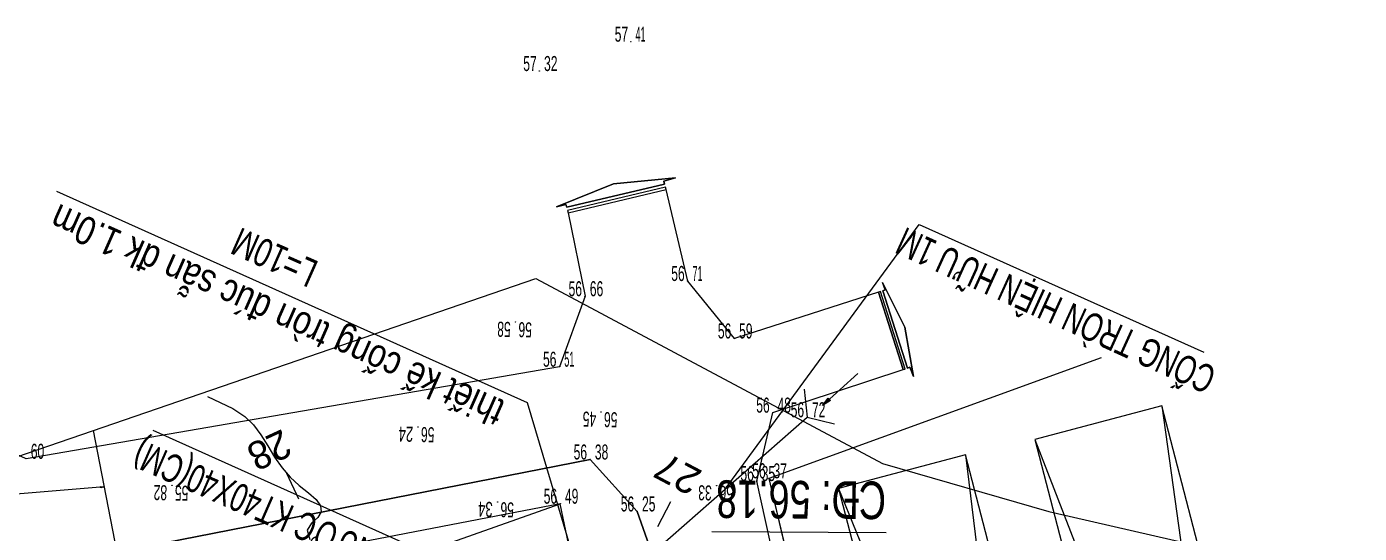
# Model space of a CAD drawing. Extents: x 2341 to 2734, y 4842 to 5070.
# Drawn here: x 2390.8 to 2461.7, y 4944.5 to 4971.5 of the extents above; entities that cross this region are included whole.
import ezdxf
from ezdxf.enums import TextEntityAlignment as Align

# ---------------------------------------------------------------- set-up
doc = ezdxf.new("R2010")
doc.units = 0
doc.header["$LTSCALE"] = 0.32
for name, color, linetype, lineweight in [('1', 7, 'Continuous', 13), ('2', 7, 'Continuous', 13), ('25', 7, 'Continuous', 13), ('3', 7, 'Continuous', 13), ('30', 7, 'Continuous', 13), ('32', 7, 'Continuous', 13), ('39', 7, 'Continuous', 13), ('4', 7, 'Continuous', 13), ('7', 7, 'Continuous', 13), ('8', 7, 'Continuous', 13)]:
    doc.layers.add(name, color=color, linetype=linetype, lineweight=lineweight)

msp = doc.modelspace()

# ---------------------------------------------------------------- hatches: boundary and pattern name
at = {"layer": '3'}
msp.add_hatch(color=256, dxfattribs=at).paths.add_polyline_path([(2433.5572, 4951.5738), (2433.1307, 4951.2998), (2433.4453, 4951.6973)])
at = {"layer": '30'}
for points in [[(2394.7447, 4946.9965), (2394.9266, 4946.9817), (2394.7497, 4946.9367)], [(2428.0911, 4946.9852), (2427.9605, 4946.8577), (2428.0427, 4947.0206)]]:
    msp.add_hatch(color=256, dxfattribs=at).paths.add_polyline_path(points)

# ---------------------------------------------------------------- linework, layer by layer
at = {"layer": '1'}
for centre in [(2422.942, 4970.651), (2418.078, 4969.09), (2425.972, 4957.927), (2420.512, 4957.117), (2428.451, 4954.872), (2419.152, 4953.368), (2430.493, 4950.928), (2432.324, 4950.683), (2420.781, 4948.436), (2429.651, 4947.292), (2430.279, 4947.435), (2419.188, 4946.085), (2423.288, 4945.673)]:
    msp.add_circle(centre, 0.01, dxfattribs=at)
at = {"layer": '2'}
for centre in [(2422.942, 4970.651), (2418.078, 4969.09), (2425.972, 4957.927), (2420.512, 4957.117), (2428.451, 4954.872), (2419.152, 4953.368), (2430.493, 4950.928), (2432.324, 4950.683), (2420.781, 4948.436), (2429.651, 4947.292), (2430.279, 4947.435), (2419.188, 4946.085), (2423.288, 4945.673)]:
    msp.add_circle(centre, 0.01, dxfattribs=at)
at = {"layer": '25'}
for p, q in [((2404.6363, 4947.7025), (2405.2653, 4946.3407)), ((2425.0528, 4946.1818), (2424.3536, 4944.8547))]:
    msp.add_line(p, q, dxfattribs=at)
at = {"layer": '3'}
for p, q in [((2419.6112, 4961.548), (2424.8147, 4962.7871)), ((2437.4289, 4953.2145), (2436.1064, 4957.3313)), ((2433.1307, 4951.2998), (2435.0105, 4953.0029)), ((2423.597, 4943.0325), (2432.324, 4950.683)), ((2394.3456, 4949.9787), (2402.2537, 4909.1834))]:
    msp.add_line(p, q, dxfattribs=at)
for points in [[(2436.1064, 4957.3313), (2428.451, 4954.872), (2425.972, 4957.927), (2424.8147, 4962.7871)], [(2419.6112, 4961.548), (2420.512, 4957.117), (2419.152, 4953.368), (2390.781, 4948.475), (2386.283, 4950.551), (2383.3197, 4962.5771)], [(2447.9595, 4953.8413), (2430.279, 4947.435), (2435.473, 4925.48), (2437.427, 4925.149), (2445.766, 4924.157), (2451.382, 4923.803), (2453.657, 4923.992), (2456.729, 4923.372), (2458.953, 4922.041), (2463.153, 4919.541), (2467.278, 4917.463), (2480.361, 4912.181), (2480.716, 4911.284)], [(2441.0308, 4901.4476), (2435.583, 4921.959), (2434.668, 4925.479), (2433.1, 4931.597), (2429.651, 4947.292), (2430.493, 4950.928), (2437.4289, 4953.2145)], [(2432.1523, 4952.1705), (2432.324, 4950.683), (2433.7718, 4950.328)], [(2451.1905, 4951.2834), (2452.7681, 4939.9592), (2456.8992, 4929.3094)], [(2444.4247, 4949.4965), (2448.5557, 4938.8467), (2450.1334, 4927.5225)], [(2440.7466, 4948.6818), (2441.9519, 4938.7907), (2445.7107, 4929.5739)], [(2396.5752, 4905.1667), (2392.035, 4923.853), (2389.049, 4941.017), (2392.911, 4942.973), (2420.781, 4948.436), (2423.288, 4945.673), (2425.169, 4940.302), (2428.083, 4928.712), (2435.8802, 4900.0466)], [(2433.9807, 4946.8948), (2437.7395, 4937.6781), (2438.9449, 4927.787)], [(2395.4523, 4941.514), (2407.6642, 4942.0112), (2419.188, 4946.085)]]:
    msp.add_lwpolyline(points, dxfattribs=at)
for points in [[(2433.5572, 4951.5738), (2433.1307, 4951.2998), (2433.4453, 4951.6973)], [(2444.4247, 4949.4965), (2450.1334, 4927.5225), (2456.8992, 4929.3094), (2451.1905, 4951.2834)], [(2433.9807, 4946.8948), (2438.9449, 4927.787), (2445.7107, 4929.5739), (2440.7466, 4948.6818)], [(2395.4523, 4941.514), (2396.846, 4934.277), (2417.627, 4938.279), (2420.34, 4940.595), (2419.188, 4946.085)]]:
    msp.add_lwpolyline(points, close=True, dxfattribs=at)
at = {"layer": '30'}
msp.add_line((2436.5242, 4944.5452), (2427.246, 4944.5915), dxfattribs=at)
for points in [[(2421.2176, 4938.764), (2417.4416, 4951.459), (2392.4229, 4962.6854)], [(2427.9605, 4946.8577), (2438.2802, 4960.9309), (2453.4187, 4954.138)], [(2394.9266, 4946.9817), (2389.167, 4946.4978), (2371.0538, 4954.6256)], [(2414.132, 4936.8459), (2415.658, 4941.8515), (2397.5448, 4949.9793)]]:
    msp.add_lwpolyline(points, dxfattribs=at)
for points in [[(2394.7447, 4946.9965), (2394.9266, 4946.9817), (2394.7497, 4946.9367)], [(2428.0911, 4946.9852), (2427.9605, 4946.8577), (2428.0427, 4947.0206)]]:
    msp.add_lwpolyline(points, close=True, dxfattribs=at)
at = {"layer": '32'}
for centre in [(2416.8107, 4955.7457), (2421.3587, 4950.9657), (2411.6248, 4950.1688), (2398.5398, 4947.0606), (2427.5031, 4947.051), (2415.8543, 4946.1743)]:
    msp.add_circle(centre, 0.01, dxfattribs=at)
at = {"layer": '39'}
for points in [[(2425.3248, 4963.4219), (2424.6934, 4963.23), (2424.7369, 4963.073), (2419.5358, 4961.8469), (2419.4868, 4961.9982), (2418.9926, 4961.8672), (2422.0267, 4963.0992)], [(2419.5358, 4961.8469), (2424.7369, 4963.073), (2424.6934, 4963.23), (2425.3248, 4963.4219), (2422.0267, 4963.0992), (2418.9926, 4961.8672), (2419.4868, 4961.9982)], [(2425.3248, 4963.4219), (2424.6934, 4963.23), (2424.7369, 4963.073), (2419.5358, 4961.8469), (2419.4868, 4961.9982), (2418.9926, 4961.8672), (2422.0267, 4963.0992)], [(2419.5358, 4961.8469), (2424.7369, 4963.073), (2424.6934, 4963.23), (2425.3248, 4963.4219), (2422.0267, 4963.0992), (2418.9926, 4961.8672), (2419.4868, 4961.9982)], [(2425.3248, 4963.4219), (2424.6934, 4963.23), (2424.7369, 4963.073), (2419.5358, 4961.8469), (2419.4868, 4961.9982), (2418.9926, 4961.8672), (2422.0267, 4963.0992)], [(2419.5358, 4961.8469), (2424.7369, 4963.073), (2424.6934, 4963.23), (2425.3248, 4963.4219), (2422.0267, 4963.0992), (2418.9926, 4961.8672), (2419.4868, 4961.9982)], [(2419.6112, 4961.548), (2424.8147, 4962.7871), (2424.7833, 4962.9187), (2419.5786, 4961.6848)], [(2437.9723, 4952.8428), (2437.7784, 4953.3397), (2437.6545, 4953.2949), (2436.3426, 4957.4107), (2436.4615, 4957.4596), (2436.3252, 4957.8498), (2437.507, 4955.481)], [(2436.3426, 4957.4107), (2437.6545, 4953.2949), (2437.7784, 4953.3397), (2437.9723, 4952.8428), (2437.507, 4955.481), (2436.3252, 4957.8498), (2436.4615, 4957.4596)], [(2437.9723, 4952.8428), (2437.7784, 4953.3397), (2437.6545, 4953.2949), (2436.3426, 4957.4107), (2436.4615, 4957.4596), (2436.3252, 4957.8498), (2437.507, 4955.481)], [(2436.3426, 4957.4107), (2437.6545, 4953.2949), (2437.7784, 4953.3397), (2437.9723, 4952.8428), (2437.507, 4955.481), (2436.3252, 4957.8498), (2436.4615, 4957.4596)], [(2437.9723, 4952.8428), (2437.7784, 4953.3397), (2437.6545, 4953.2949), (2436.3426, 4957.4107), (2436.4615, 4957.4596), (2436.3252, 4957.8498), (2437.507, 4955.481)], [(2436.3426, 4957.4107), (2437.6545, 4953.2949), (2437.7784, 4953.3397), (2437.9723, 4952.8428), (2437.507, 4955.481), (2436.3252, 4957.8498), (2436.4615, 4957.4596)], [(2436.1064, 4957.3313), (2437.4289, 4953.2145), (2437.533, 4953.2479), (2436.2146, 4957.3661)]]:
    msp.add_lwpolyline(points, close=True, dxfattribs=at)
at = {"layer": '4'}
for points in [[(2437.937, 4913.096), (2435.583, 4921.959), (2433.1, 4931.597), (2429.651, 4947.292), (2430.493, 4950.928)], [(2432.962, 4910.775), (2429.613, 4923.394), (2428.083, 4928.712), (2425.169, 4940.302), (2423.288, 4945.673), (2420.781, 4948.436), (2392.911, 4942.973)], [(2430.279, 4947.435), (2433.942, 4931.874), (2435.473, 4925.48), (2435.473, 4925.48), (2445.859, 4924.313), (2451.425, 4924.011), (2453.823, 4924.017), (2456.575, 4923.504), (2459.134, 4921.97), (2463.076, 4919.618), (2467.254, 4917.546), (2480.507, 4912.302), (2486.618, 4900.936), (2490.332, 4895.977), (2496.504, 4886.891), (2500.43, 4885.152), (2515.655, 4882.828), (2525.217, 4874.452), (2536.114, 4875.697), (2555.727, 4890.345), (2574.607, 4899.977)]]:
    msp.add_lwpolyline(points, dxfattribs=at)
at = {"layer": '7'}
msp.add_lwpolyline([(2400.4226, 4951.7875), (2401.785, 4951.1465), (2402.4098, 4950.7266), (2402.8727, 4950.2763), (2403.2735, 4949.7542), (2403.6351, 4949.163), (2403.996, 4948.5597), (2404.3922, 4948.0027), (2404.8292, 4947.5017), (2405.3051, 4947.058), (2405.8021, 4946.6689), (2406.2162, 4946.3163), (2406.4432, 4945.9823), (2406.4666, 4945.6636), (2406.291, 4945.3576), (2405.9605, 4945.0531), (2405.7351, 4944.6846), (2405.8746, 4944.1867)], dxfattribs=at)
at = {"layer": '8'}
msp.add_lwpolyline([(2546.4497, 4851.9196), (2520.0347, 4851.5404), (2502.157, 4858.4968), (2486.8403, 4865.5752), (2473.8434, 4880.044), (2464.1135, 4895.1583), (2460.6116, 4897.3264), (2450.2375, 4901.5471), (2432.9757, 4904.2169), (2418.6374, 4908.3828), (2409.5283, 4910.1154), (2388.5124, 4907.4229), (2379.9087, 4945.0234), (2417.8897, 4958.06), (2436.3346, 4948.2293), (2445.1788, 4945.6805), (2458.6095, 4942.5864), (2465.6163, 4940.3294), (2480.8864, 4931.8196), (2492.8545, 4924.4097), (2505.7422, 4904.3902), (2508.6897, 4901.1088), (2520.935, 4897.8033), (2529.8337, 4890.4632)], dxfattribs=at)

# ---------------------------------------------------------------- texts
at = {"layer": '1'}
for s, width, p in [('57', 0.6, (2422.0854, 4970.651)), ('41', 0.45, (2423.192, 4970.651)), ('57', 0.6, (2417.2214, 4969.09)), ('32', 0.6, (2418.328, 4969.09)), ('56', 0.6, (2425.0924, 4957.927)), ('71', 0.45, (2426.222, 4957.927)), ('56', 0.6, (2419.6324, 4957.117)), ('66', 0.6, (2420.762, 4957.117)), ('56', 0.6, (2427.5714, 4954.872)), ('59', 0.6, (2428.701, 4954.872)), ('56', 0.6, (2418.2724, 4953.368)), ('51', 0.45, (2419.402, 4953.368)), ('56', 0.6, (2429.6134, 4950.928)), ('48', 0.6, (2430.743, 4950.928)), ('56', 0.6, (2431.4444, 4950.683)), ('72', 0.6, (2432.574, 4950.683)), ('60', 0.6, (2391.031, 4948.475)), ('56', 0.6, (2419.9014, 4948.436)), ('38', 0.6, (2421.031, 4948.436)), ('56', 0.6, (2428.7714, 4947.292)), ('56', 0.6, (2429.3994, 4947.435)), ('35', 0.6, (2429.901, 4947.292)), ('37', 0.6, (2430.529, 4947.435)), ('56', 0.6, (2418.3084, 4946.085)), ('49', 0.6, (2419.438, 4946.085)), ('56', 0.6, (2422.4084, 4945.673)), ('25', 0.6, (2423.538, 4945.673))]:
    msp.add_text(s, height=0.8, dxfattribs=dict(at, width=width)).set_placement(p)
at = {"layer": '2'}
for s, width, p in [('57', 0.6, (2422.0854, 4970.651)), ('41', 0.45, (2423.192, 4970.651)), ('57', 0.6, (2417.2214, 4969.09)), ('32', 0.6, (2418.328, 4969.09)), ('56', 0.6, (2425.0924, 4957.927)), ('71', 0.45, (2426.222, 4957.927)), ('56', 0.6, (2419.6324, 4957.117)), ('66', 0.6, (2420.762, 4957.117)), ('56', 0.6, (2427.5714, 4954.872)), ('59', 0.6, (2428.701, 4954.872)), ('56', 0.6, (2418.2724, 4953.368)), ('51', 0.45, (2419.402, 4953.368)), ('56', 0.6, (2429.6134, 4950.928)), ('48', 0.6, (2430.743, 4950.928)), ('56', 0.6, (2431.4444, 4950.683)), ('72', 0.6, (2432.574, 4950.683)), ('60', 0.6, (2391.031, 4948.475)), ('56', 0.6, (2419.9014, 4948.436)), ('38', 0.6, (2421.031, 4948.436)), ('56', 0.6, (2428.7714, 4947.292)), ('56', 0.6, (2429.3994, 4947.435)), ('35', 0.6, (2429.901, 4947.292)), ('37', 0.6, (2430.529, 4947.435)), ('56', 0.6, (2418.3084, 4946.085)), ('49', 0.6, (2419.438, 4946.085)), ('56', 0.6, (2422.4084, 4945.673)), ('25', 0.6, (2423.538, 4945.673))]:
    msp.add_text(s, height=0.8, dxfattribs=dict(at, width=width)).set_placement(p)
at = {"layer": '25'}
msp.add_text('28', height=1.5, rotation=204.793, dxfattribs=at).set_placement((2403.407, 4949.6131), align=Align.CENTER)
at = {"layer": '25', "width": 1.05}
msp.add_text('27', height=1.5, rotation=152.218, dxfattribs=at).set_placement((2425.7814, 4948.3411), align=Align.CENTER)
at = {"layer": '30'}
for s, height, rotation, width, p in [('thiết kế cống tròn đúc sẵn đk 1.0m', 1.5, 156.116, 0.85, (2416.3487, 4951.5108)), ('L=10M', 1.5, 156.116, 0.75, (2406.4152, 4958.9273)), ('CỐNG TRÒN HIỆN HỮU 1M', 1.5, 155.55, 0.7, (2454.1771, 4953.2568)), ('CỬA THU NƯỚC KT40X40(CM)', 1.5, 156.352, 0.7, (2415.7881, 4941.2478)), ('CĐ: 56.18', 2, 179.539, 0.75, (2436.5246, 4947.2612))]:
    msp.add_text(s, height=height, rotation=rotation, dxfattribs=dict(at, width=width)).set_placement(p)
at = {"layer": '32'}
for s, width, p in [('58', 0.6, (2416.5607, 4955.7511)), ('56', 0.6, (2417.6901, 4955.7268)), ('45', 0.6, (2421.1087, 4950.9711)), ('56', 0.6, (2422.2381, 4950.9468)), ('24', 0.65, (2411.3748, 4950.1742)), ('56', 0.6, (2412.5042, 4950.1498)), ('82', 0.6, (2398.2899, 4947.066)), ('55', 0.6, (2399.4186, 4947.0416)), ('33', 0.6, (2427.2531, 4947.0564)), ('56', 0.6, (2428.3825, 4947.032)), ('34', 0.65, (2415.6043, 4946.1797)), ('56', 0.6, (2416.7337, 4946.1554))]:
    msp.add_text(s, height=0.8, rotation=178.765, dxfattribs=dict(at, width=width)).set_placement(p)

doc.saveas('drawing.dxf')
